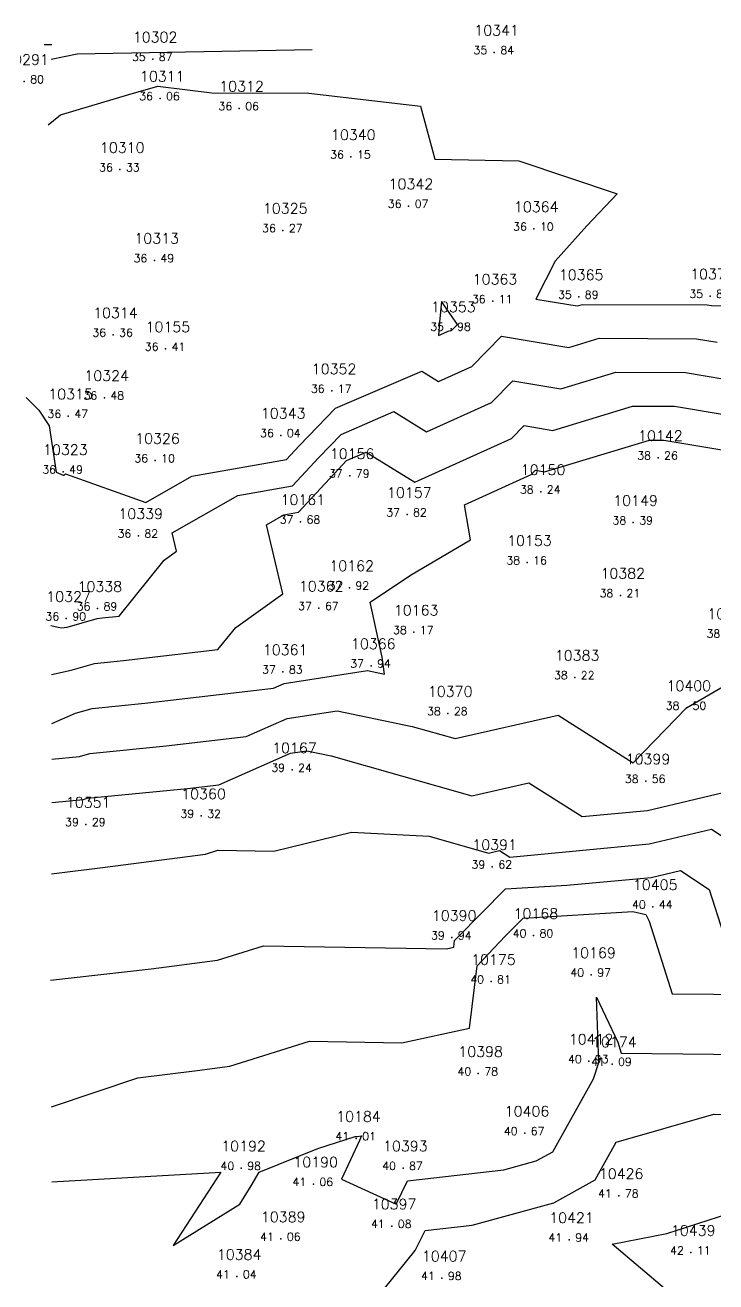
# Model space of a CAD drawing. Header units: millimetres. Extents: x 1412565 to 1412813, y 4931476 to 4931699.
# Drawn here: x 1412588.38 to 1412605.63, y 4931667.24 to 4931698.64 of the extents above; entities that cross this region are included whole.
import ezdxf
from ezdxf.enums import TextEntityAlignment as Align

# ---------------------------------------------------------------- set-up
doc = ezdxf.new("R2010")
doc.units = ezdxf.units.MM
for name, color, linetype in [('CIVIL', 50, 'Continuous'), ('CIVIL-DRAW', 80, 'Continuous'), ('CIVIL-NONAME', 130, 'Continuous'), ('CIVIL-TEXT', 240, 'Continuous'), ('CIVIL-Z', 50, 'Continuous'), ('Tcontours0', 7, 'Continuous'), ('Tcontours1', 7, 'Continuous'), ('Tcontours2', 7, 'Continuous')]:
    doc.layers.add(name, color=color, linetype=linetype)
doc.styles.add('CIVILCADMAIN', font='TXT.SHX')
doc.styles.get("Standard").update_dxf_attribs({"font": 'arial.ttf'})

# ---------------------------------------------------------------- blocks, each defined once
blk = doc.blocks.new('CIVIL-ZZ')
at = {"layer": 'CIVIL-DRAW'}
blk.add_point((0, 0), dxfattribs=at)
at = {"layer": 'CIVIL-NONAME'}
blk.add_attdef('NAME', text='', height=1.8, dxfattribs=at).set_placement((0, 2.1), align=Align.CENTER)
at = {"layer": 'CIVIL-TEXT', "flags": 8}
blk.add_attdef('TEXT', text='', height=2, dxfattribs=at).set_placement((0.2, -3.3), align=Align.CENTER)
at = {"layer": 'CIVIL-Z'}
blk.add_attdef('Z1', text='', height=1.6, dxfattribs=at).set_placement((-0.75, -0.225), align=Align.RIGHT)
blk.add_attdef('Z2', (0.75, -0.225), '', height=1.6, dxfattribs=at)

msp = doc.modelspace()

# ---------------------------------------------------------------- linework, layer by layer
at = {"layer": 'Tcontours0'}
for points, elevation in [([(1412589.05, 4931698.147), (1412588.86, 4931698.144)], 35), ([(1412589.012, 4931674.774), (1412591.53, 4931675.061), (1412593.19, 4931675.275), (1412594.337, 4931675.637), (1412598.906, 4931675.558), (1412599.087, 4931675.597), (1412599.108, 4931675.764), (1412599.182, 4931675.843), (1412600.382, 4931677.056), (1412601.908, 4931677.147), (1412604.018, 4931677.345), (1412604.746, 4931677.518), (1412605.464, 4931677.041), (1412605.821, 4931675.924)], 40)]:
    msp.add_lwpolyline(points, dxfattribs=dict(at, elevation=elevation))
at = {"layer": 'Tcontours1'}
for points, elevation in [([(1412588.957, 4931696.145), (1412589.262, 4931696.4), (1412590.968, 4931696.907), (1412591.693, 4931697.119), (1412593.048, 4931696.948), (1412595.467, 4931696.942), (1412598.252, 4931696.613), (1412598.611, 4931695.289), (1412600.709, 4931695.246), (1412603.171, 4931694.423), (1412602.409, 4931693.626), (1412601.623, 4931692.74), (1412601.135, 4931691.795), (1412602.166, 4931691.622), (1412602.302, 4931691.663), (1412605.419, 4931691.65), (1412605.526, 4931691.632), (1412606.324, 4931691.614)], 36), ([(1412598.706, 4931690.887), (1412598.992, 4931691.009), (1412599.008, 4931691), (1412599.04, 4931691.014), (1412599.18, 4931691.156), (1412598.784, 4931691.732), (1412598.73, 4931691.22), (1412598.706, 4931690.887)], 36), ([(1412589.023, 4931683.639), (1412589.28, 4931683.58), (1412589.431, 4931683.595), (1412590.177, 4931683.813), (1412590.307, 4931683.826), (1412590.732, 4931683.875), (1412591.853, 4931685.274), (1412592.165, 4931685.497), (1412592.058, 4931685.953), (1412593.698, 4931686.888), (1412595.057, 4931687.126), (1412595.714, 4931687.836), (1412596.271, 4931688.414), (1412597.594, 4931688.982), (1412598.41, 4931688.478), (1412600.031, 4931689.213), (1412600.561, 4931689.751), (1412601.761, 4931689.55), (1412603.137, 4931689.967), (1412604.875, 4931689.96), (1412605.803, 4931689.805)], 37), ([(1412589.046, 4931681.189), (1412589.636, 4931681.444), (1412590.056, 4931681.567), (1412591.373, 4931681.694), (1412594.587, 4931682.069), (1412594.848, 4931682.185), (1412596.929, 4931682.51), (1412597.359, 4931682.42), (1412597.299, 4931682.849), (1412596.995, 4931684.225), (1412598.007, 4931684.898), (1412599.508, 4931685.775), (1412599.351, 4931686.654), (1412601.022, 4931687.412), (1412601.125, 4931687.516), (1412601.357, 4931687.477), (1412603.973, 4931688.271), (1412604.331, 4931688.269), (1412606.08, 4931687.978)], 38), ([(1412589.045, 4931679.216), (1412589.841, 4931679.294), (1412589.935, 4931679.321), (1412592.439, 4931679.562), (1412593.218, 4931679.653), (1412595.011, 4931680.447), (1412595.414, 4931680.51), (1412596.023, 4931680.383), (1412599.536, 4931679.382), (1412600.962, 4931679.705), (1412602.29, 4931678.862), (1412603.922, 4931679.015), (1412606.306, 4931679.581)], 39), ([(1412589.048, 4931669.738), (1412593.267, 4931669.98), (1412592.075, 4931668.15), (1412593.743, 4931669.177), (1412594.028, 4931669.638), (1412594.23, 4931669.98), (1412595.693, 4931670.573), (1412596.627, 4931670.868), (1412596.672, 4931670.867), (1412596.783, 4931670.89), (1412596.734, 4931670.767), (1412596.287, 4931669.806), (1412597.647, 4931669.182), (1412597.934, 4931669.758), (1412600.339, 4931670.038), (1412601.148, 4931670.259), (1412601.559, 4931670.486), (1412602.573, 4931672.309), (1412602.714, 4931672.719), (1412602.65, 4931674.353), (1412603.181, 4931673.224), (1412603.27, 4931672.948), (1412607.877, 4931672.904)], 41), ([(1412604.46, 4931666.98), (1412603.043, 4931668.177), (1412604.41, 4931668.443), (1412606.99, 4931669.278), (1412607.804, 4931669.327), (1412608.459, 4931668.684), (1412610.233, 4931668.859), (1412610.631, 4931668.847), (1412611.66, 4931669.144), (1412613.266, 4931669.609), (1412613.675, 4931669.45), (1412614.047, 4931669.156), (1412615.268, 4931667.938), (1412616.573, 4931667.976), (1412618.415, 4931668.003), (1412619.255, 4931668.223), (1412620.794, 4931670.593), (1412620.775, 4931670.689), (1412620.806, 4931670.72), (1412620.899, 4931670.679), (1412620.945, 4931670.691), (1412621.146, 4931670.628), (1412626.964, 4931669.007)], 42)]:
    msp.add_lwpolyline(points, dxfattribs=dict(at, elevation=elevation))
at = {"layer": 'Tcontours2'}
for points, elevation in [([(1412589.029, 4931697.793), (1412589.679, 4931697.927), (1412595.55, 4931698.034)], 35.5), ([(1412588.41, 4931689.335), (1412588.72, 4931689.017), (1412588.983, 4931688.628), (1412589.16, 4931687.472), (1412589.332, 4931687.391), (1412589.351, 4931687.395), (1412589.387, 4931687.432), (1412591.397, 4931686.716), (1412592.549, 4931687.373), (1412594.907, 4931687.784), (1412595.222, 4931688.125), (1412596.132, 4931689.068), (1412598.293, 4931689.996), (1412598.709, 4931689.739), (1412599.535, 4931690.114), (1412600.28, 4931690.868), (1412601.963, 4931690.586), (1412602.72, 4931690.815), (1412605.147, 4931690.805), (1412605.665, 4931690.719)], 36.5), ([(1412589.038, 4931682.418), (1412589.533, 4931682.52), (1412590.116, 4931682.69), (1412590.84, 4931682.76), (1412593.195, 4931683.035), (1412593.64, 4931683.591), (1412594.818, 4931684.432), (1412594.412, 4931686.157), (1412594.846, 4931686.404), (1412595.206, 4931686.467), (1412596.205, 4931687.547), (1412596.409, 4931687.76), (1412596.895, 4931687.968), (1412598.111, 4931687.217), (1412600.527, 4931688.313), (1412600.843, 4931688.634), (1412601.559, 4931688.514), (1412603.555, 4931689.119), (1412604.603, 4931689.115), (1412605.942, 4931688.891)], 37.5), ([(1412589.045, 4931680.301), (1412589.738, 4931680.369), (1412589.995, 4931680.444), (1412591.906, 4931680.628), (1412593.903, 4931680.861), (1412594.929, 4931681.316), (1412596.171, 4931681.51), (1412598.049, 4931681.117), (1412599.122, 4931680.811), (1412601.698, 4931681.394), (1412603.568, 4931680.207), (1412604.9, 4931681.58), (1412606.115, 4931682.285)], 38.5), ([(1412589.042, 4931677.436), (1412590.382, 4931677.603), (1412592.888, 4931677.926), (1412593.192, 4931678.022), (1412594.597, 4931677.997), (1412596.532, 4931678.474), (1412598.471, 4931678.374), (1412599.951, 4931677.953), (1412600.227, 4931678.015), (1412600.484, 4931677.852), (1412603.97, 4931678.18), (1412605.526, 4931678.549), (1412607.059, 4931677.531)], 39.5), ([(1412589.036, 4931671.613), (1412591.195, 4931672.336), (1412592.678, 4931672.52), (1412593.491, 4931672.625), (1412595.482, 4931673.252), (1412597.789, 4931673.213), (1412599.48, 4931673.573), (1412599.671, 4931675.132), (1412600.368, 4931675.873), (1412600.818, 4931676.327), (1412603.563, 4931676.49), (1412603.886, 4931676.418), (1412603.966, 4931676.247), (1412604.545, 4931674.436), (1412607.676, 4931674.406)], 40.5), ([(1412597.354, 4931667.069), (1412598.123, 4931668.023), (1412598.371, 4931668.519), (1412599.548, 4931668.656), (1412601.585, 4931669.212), (1412602.617, 4931669.784), (1412603.141, 4931670.725), (1412605.583, 4931671.426), (1412608.077, 4931671.402), (1412609.074, 4931671.302), (1412610.125, 4931671.365), (1412611.214, 4931670.726), (1412612.888, 4931671.21), (1412614.371, 4931670.633), (1412615.583, 4931669.679), (1412615.676, 4931669.594), (1412615.732, 4931669.635), (1412619.046, 4931672.034), (1412619.41, 4931672.55), (1412621.057, 4931671.833), (1412621.86, 4931672.036), (1412625.406, 4931670.922), (1412626.959, 4931670.321)], 41.5)]:
    msp.add_lwpolyline(points, dxfattribs=dict(at, elevation=elevation))

# ---------------------------------------------------------------- block references
at = {"layer": 'CIVIL'}
ref = msp.add_blockref('CIVIL-ZZ', (1412600.1, 4931697.96, 35.84), dxfattribs=dict(at, xscale=0.2, yscale=0.2))
ref.add_attrib('Z2', '84', (1412600.25, 4931697.915), dxfattribs={"layer": 'CIVIL-Z', "height": 0.2, "style": 'CIVILCADMAIN'})
ref.add_attrib('Z1', '35', (1412599.58, 4931697.915), dxfattribs={"layer": 'CIVIL-Z', "height": 0.2, "style": 'CIVILCADMAIN'})
ref.add_attrib('NAME', '10341', (1412599.6, 4931698.38), dxfattribs={"layer": 'CIVIL-NONAME', "height": 0.26, "style": 'CIVILCADMAIN'})
ref = msp.add_blockref('CIVIL-ZZ', (1412591.57, 4931697.79, 35.87), dxfattribs=dict(at, xscale=0.2, yscale=0.2))
ref.add_attrib('Z2', '87', (1412591.72, 4931697.745), dxfattribs={"layer": 'CIVIL-Z', "height": 0.2, "style": 'CIVILCADMAIN'})
ref.add_attrib('Z1', '35', (1412591.05, 4931697.745), dxfattribs={"layer": 'CIVIL-Z', "height": 0.2, "style": 'CIVILCADMAIN'})
ref.add_attrib('NAME', '10302', (1412591.07, 4931698.21), dxfattribs={"layer": 'CIVIL-NONAME', "height": 0.26, "style": 'CIVILCADMAIN'})
ref = msp.add_blockref('CIVIL-ZZ', (1412588.36, 4931697.23, 35.8), dxfattribs=dict(at, xscale=0.2, yscale=0.2))
ref.add_attrib('Z2', '80', (1412588.51, 4931697.185), dxfattribs={"layer": 'CIVIL-Z', "height": 0.2, "style": 'CIVILCADMAIN'})
ref.add_attrib('Z1', '35', (1412587.84, 4931697.185), dxfattribs={"layer": 'CIVIL-Z', "height": 0.2, "style": 'CIVILCADMAIN'})
ref.add_attrib('NAME', '10291', (1412587.86, 4931697.65), dxfattribs={"layer": 'CIVIL-NONAME', "height": 0.26, "style": 'CIVILCADMAIN'})
ref = msp.add_blockref('CIVIL-ZZ', (1412591.75, 4931696.81, 36.06), dxfattribs=dict(at, xscale=0.2, yscale=0.2))
ref.add_attrib('Z2', '06', (1412591.9, 4931696.765), dxfattribs={"layer": 'CIVIL-Z', "height": 0.2, "style": 'CIVILCADMAIN'})
ref.add_attrib('Z1', '36', (1412591.23, 4931696.765), dxfattribs={"layer": 'CIVIL-Z', "height": 0.2, "style": 'CIVILCADMAIN'})
ref.add_attrib('NAME', '10311', (1412591.25, 4931697.23), dxfattribs={"layer": 'CIVIL-NONAME', "height": 0.26, "style": 'CIVILCADMAIN'})
ref = msp.add_blockref('CIVIL-ZZ', (1412593.73, 4931696.56, 36.06), dxfattribs=dict(at, xscale=0.2, yscale=0.2))
ref.add_attrib('Z2', '06', (1412593.88, 4931696.515), dxfattribs={"layer": 'CIVIL-Z', "height": 0.2, "style": 'CIVILCADMAIN'})
ref.add_attrib('Z1', '36', (1412593.21, 4931696.515), dxfattribs={"layer": 'CIVIL-Z', "height": 0.2, "style": 'CIVILCADMAIN'})
ref.add_attrib('NAME', '10312', (1412593.23, 4931696.98), dxfattribs={"layer": 'CIVIL-NONAME', "height": 0.26, "style": 'CIVILCADMAIN'})
ref = msp.add_blockref('CIVIL-ZZ', (1412596.52, 4931695.35, 36.15), dxfattribs=dict(at, xscale=0.2, yscale=0.2))
ref.add_attrib('Z2', '15', (1412596.67, 4931695.305), dxfattribs={"layer": 'CIVIL-Z', "height": 0.2, "style": 'CIVILCADMAIN'})
ref.add_attrib('Z1', '36', (1412596, 4931695.305), dxfattribs={"layer": 'CIVIL-Z', "height": 0.2, "style": 'CIVILCADMAIN'})
ref.add_attrib('NAME', '10340', (1412596.02, 4931695.77), dxfattribs={"layer": 'CIVIL-NONAME', "height": 0.26, "style": 'CIVILCADMAIN'})
ref = msp.add_blockref('CIVIL-ZZ', (1412590.75, 4931695.03, 36.33), dxfattribs=dict(at, xscale=0.2, yscale=0.2))
ref.add_attrib('Z2', '33', (1412590.9, 4931694.985), dxfattribs={"layer": 'CIVIL-Z', "height": 0.2, "style": 'CIVILCADMAIN'})
ref.add_attrib('Z1', '36', (1412590.23, 4931694.985), dxfattribs={"layer": 'CIVIL-Z', "height": 0.2, "style": 'CIVILCADMAIN'})
ref.add_attrib('NAME', '10310', (1412590.25, 4931695.45), dxfattribs={"layer": 'CIVIL-NONAME', "height": 0.26, "style": 'CIVILCADMAIN'})
ref = msp.add_blockref('CIVIL-ZZ', (1412597.96, 4931694.12, 36.07), dxfattribs=dict(at, xscale=0.2, yscale=0.2))
ref.add_attrib('Z2', '07', (1412598.11, 4931694.075), dxfattribs={"layer": 'CIVIL-Z', "height": 0.2, "style": 'CIVILCADMAIN'})
ref.add_attrib('Z1', '36', (1412597.44, 4931694.075), dxfattribs={"layer": 'CIVIL-Z', "height": 0.2, "style": 'CIVILCADMAIN'})
ref.add_attrib('NAME', '10342', (1412597.46, 4931694.54), dxfattribs={"layer": 'CIVIL-NONAME', "height": 0.26, "style": 'CIVILCADMAIN'})
ref = msp.add_blockref('CIVIL-ZZ', (1412594.82, 4931693.51, 36.27), dxfattribs=dict(at, xscale=0.2, yscale=0.2))
ref.add_attrib('Z2', '27', (1412594.97, 4931693.465), dxfattribs={"layer": 'CIVIL-Z', "height": 0.2, "style": 'CIVILCADMAIN'})
ref.add_attrib('Z1', '36', (1412594.3, 4931693.465), dxfattribs={"layer": 'CIVIL-Z', "height": 0.2, "style": 'CIVILCADMAIN'})
ref.add_attrib('NAME', '10325', (1412594.32, 4931693.93), dxfattribs={"layer": 'CIVIL-NONAME', "height": 0.26, "style": 'CIVILCADMAIN'})
ref = msp.add_blockref('CIVIL-ZZ', (1412601.09, 4931693.55, 36.1), dxfattribs=dict(at, xscale=0.2, yscale=0.2))
ref.add_attrib('Z2', '10', (1412601.24, 4931693.505), dxfattribs={"layer": 'CIVIL-Z', "height": 0.2, "style": 'CIVILCADMAIN'})
ref.add_attrib('Z1', '36', (1412600.57, 4931693.505), dxfattribs={"layer": 'CIVIL-Z', "height": 0.2, "style": 'CIVILCADMAIN'})
ref.add_attrib('NAME', '10364', (1412600.59, 4931693.97), dxfattribs={"layer": 'CIVIL-NONAME', "height": 0.26, "style": 'CIVILCADMAIN'})
ref = msp.add_blockref('CIVIL-ZZ', (1412591.61, 4931692.76, 36.49), dxfattribs=dict(at, xscale=0.2, yscale=0.2))
ref.add_attrib('Z2', '49', (1412591.76, 4931692.715), dxfattribs={"layer": 'CIVIL-Z', "height": 0.2, "style": 'CIVILCADMAIN'})
ref.add_attrib('Z1', '36', (1412591.09, 4931692.715), dxfattribs={"layer": 'CIVIL-Z', "height": 0.2, "style": 'CIVILCADMAIN'})
ref.add_attrib('NAME', '10313', (1412591.11, 4931693.18), dxfattribs={"layer": 'CIVIL-NONAME', "height": 0.26, "style": 'CIVILCADMAIN'})
ref = msp.add_blockref('CIVIL-ZZ', (1412600.06, 4931691.74, 36.11), dxfattribs=dict(at, xscale=0.2, yscale=0.2))
ref.add_attrib('Z2', '11', (1412600.21, 4931691.695), dxfattribs={"layer": 'CIVIL-Z', "height": 0.2, "style": 'CIVILCADMAIN'})
ref.add_attrib('Z1', '36', (1412599.54, 4931691.695), dxfattribs={"layer": 'CIVIL-Z', "height": 0.2, "style": 'CIVILCADMAIN'})
ref.add_attrib('NAME', '10363', (1412599.56, 4931692.16), dxfattribs={"layer": 'CIVIL-NONAME', "height": 0.26, "style": 'CIVILCADMAIN'})
ref = msp.add_blockref('CIVIL-ZZ', (1412602.21, 4931691.85, 35.89), dxfattribs=dict(at, xscale=0.2, yscale=0.2))
ref.add_attrib('Z2', '89', (1412602.36, 4931691.805), dxfattribs={"layer": 'CIVIL-Z', "height": 0.2, "style": 'CIVILCADMAIN'})
ref.add_attrib('Z1', '35', (1412601.69, 4931691.805), dxfattribs={"layer": 'CIVIL-Z', "height": 0.2, "style": 'CIVILCADMAIN'})
ref.add_attrib('NAME', '10365', (1412601.71, 4931692.27), dxfattribs={"layer": 'CIVIL-NONAME', "height": 0.26, "style": 'CIVILCADMAIN'})
ref = msp.add_blockref('CIVIL-ZZ', (1412605.49, 4931691.87, 35.87), dxfattribs=dict(at, xscale=0.2, yscale=0.2))
ref.add_attrib('Z2', '87', (1412605.64, 4931691.825), dxfattribs={"layer": 'CIVIL-Z', "height": 0.2, "style": 'CIVILCADMAIN'})
ref.add_attrib('Z1', '35', (1412604.97, 4931691.825), dxfattribs={"layer": 'CIVIL-Z', "height": 0.2, "style": 'CIVILCADMAIN'})
ref.add_attrib('NAME', '10377', (1412604.99, 4931692.29), dxfattribs={"layer": 'CIVIL-NONAME', "height": 0.26, "style": 'CIVILCADMAIN'})
ref = msp.add_blockref('CIVIL-ZZ', (1412599.02, 4931691.05, 35.98), dxfattribs=dict(at, xscale=0.2, yscale=0.2))
ref.add_attrib('Z2', '98', (1412599.17, 4931691.005), dxfattribs={"layer": 'CIVIL-Z', "height": 0.2, "style": 'CIVILCADMAIN'})
ref.add_attrib('Z1', '35', (1412598.5, 4931691.005), dxfattribs={"layer": 'CIVIL-Z', "height": 0.2, "style": 'CIVILCADMAIN'})
ref.add_attrib('NAME', '10353', (1412598.52, 4931691.47), dxfattribs={"layer": 'CIVIL-NONAME', "height": 0.26, "style": 'CIVILCADMAIN'})
ref = msp.add_blockref('CIVIL-ZZ', (1412590.58, 4931690.9, 36.36), dxfattribs=dict(at, xscale=0.2, yscale=0.2))
ref.add_attrib('Z2', '36', (1412590.73, 4931690.855), dxfattribs={"layer": 'CIVIL-Z', "height": 0.2, "style": 'CIVILCADMAIN'})
ref.add_attrib('Z1', '36', (1412590.06, 4931690.855), dxfattribs={"layer": 'CIVIL-Z', "height": 0.2, "style": 'CIVILCADMAIN'})
ref.add_attrib('NAME', '10314', (1412590.08, 4931691.32), dxfattribs={"layer": 'CIVIL-NONAME', "height": 0.26, "style": 'CIVILCADMAIN'})
ref = msp.add_blockref('CIVIL-ZZ', (1412591.89, 4931690.55, 36.41), dxfattribs=dict(at, xscale=0.2, yscale=0.2))
ref.add_attrib('Z2', '41', (1412592.04, 4931690.505), dxfattribs={"layer": 'CIVIL-Z', "height": 0.2, "style": 'CIVILCADMAIN'})
ref.add_attrib('Z1', '36', (1412591.37, 4931690.505), dxfattribs={"layer": 'CIVIL-Z', "height": 0.2, "style": 'CIVILCADMAIN'})
ref.add_attrib('NAME', '10155', (1412591.39, 4931690.97), dxfattribs={"layer": 'CIVIL-NONAME', "height": 0.26, "style": 'CIVILCADMAIN'})
ref = msp.add_blockref('CIVIL-ZZ', (1412596.04, 4931689.5, 36.17), dxfattribs=dict(at, xscale=0.2, yscale=0.2))
ref.add_attrib('Z2', '17', (1412596.19, 4931689.455), dxfattribs={"layer": 'CIVIL-Z', "height": 0.2, "style": 'CIVILCADMAIN'})
ref.add_attrib('Z1', '36', (1412595.52, 4931689.455), dxfattribs={"layer": 'CIVIL-Z', "height": 0.2, "style": 'CIVILCADMAIN'})
ref.add_attrib('NAME', '10352', (1412595.54, 4931689.92), dxfattribs={"layer": 'CIVIL-NONAME', "height": 0.26, "style": 'CIVILCADMAIN'})
ref = msp.add_blockref('CIVIL-ZZ', (1412590.36, 4931689.33, 36.48), dxfattribs=dict(at, xscale=0.2, yscale=0.2))
ref.add_attrib('Z2', '48', (1412590.51, 4931689.285), dxfattribs={"layer": 'CIVIL-Z', "height": 0.2, "style": 'CIVILCADMAIN'})
ref.add_attrib('Z1', '36', (1412589.84, 4931689.285), dxfattribs={"layer": 'CIVIL-Z', "height": 0.2, "style": 'CIVILCADMAIN'})
ref.add_attrib('NAME', '10324', (1412589.86, 4931689.75), dxfattribs={"layer": 'CIVIL-NONAME', "height": 0.26, "style": 'CIVILCADMAIN'})
ref = msp.add_blockref('CIVIL-ZZ', (1412589.46, 4931688.87, 36.47), dxfattribs=dict(at, xscale=0.2, yscale=0.2))
ref.add_attrib('Z2', '47', (1412589.61, 4931688.825), dxfattribs={"layer": 'CIVIL-Z', "height": 0.2, "style": 'CIVILCADMAIN'})
ref.add_attrib('Z1', '36', (1412588.94, 4931688.825), dxfattribs={"layer": 'CIVIL-Z', "height": 0.2, "style": 'CIVILCADMAIN'})
ref.add_attrib('NAME', '10315', (1412588.96, 4931689.29), dxfattribs={"layer": 'CIVIL-NONAME', "height": 0.26, "style": 'CIVILCADMAIN'})
ref = msp.add_blockref('CIVIL-ZZ', (1412594.77, 4931688.39, 36.04), dxfattribs=dict(at, xscale=0.2, yscale=0.2))
ref.add_attrib('Z2', '04', (1412594.92, 4931688.345), dxfattribs={"layer": 'CIVIL-Z', "height": 0.2, "style": 'CIVILCADMAIN'})
ref.add_attrib('Z1', '36', (1412594.25, 4931688.345), dxfattribs={"layer": 'CIVIL-Z', "height": 0.2, "style": 'CIVILCADMAIN'})
ref.add_attrib('NAME', '10343', (1412594.27, 4931688.81), dxfattribs={"layer": 'CIVIL-NONAME', "height": 0.26, "style": 'CIVILCADMAIN'})
ref = msp.add_blockref('CIVIL-ZZ', (1412591.63, 4931687.76, 36.1), dxfattribs=dict(at, xscale=0.2, yscale=0.2))
ref.add_attrib('Z2', '10', (1412591.78, 4931687.715), dxfattribs={"layer": 'CIVIL-Z', "height": 0.2, "style": 'CIVILCADMAIN'})
ref.add_attrib('Z1', '36', (1412591.11, 4931687.715), dxfattribs={"layer": 'CIVIL-Z', "height": 0.2, "style": 'CIVILCADMAIN'})
ref.add_attrib('NAME', '10326', (1412591.13, 4931688.18), dxfattribs={"layer": 'CIVIL-NONAME', "height": 0.26, "style": 'CIVILCADMAIN'})
ref = msp.add_blockref('CIVIL-ZZ', (1412604.19, 4931687.83, 38.26), dxfattribs=dict(at, xscale=0.2, yscale=0.2))
ref.add_attrib('Z2', '26', (1412604.34, 4931687.785), dxfattribs={"layer": 'CIVIL-Z', "height": 0.2, "style": 'CIVILCADMAIN'})
ref.add_attrib('Z1', '38', (1412603.67, 4931687.785), dxfattribs={"layer": 'CIVIL-Z', "height": 0.2, "style": 'CIVILCADMAIN'})
ref.add_attrib('NAME', '10142', (1412603.69, 4931688.25), dxfattribs={"layer": 'CIVIL-NONAME', "height": 0.26, "style": 'CIVILCADMAIN'})
ref = msp.add_blockref('CIVIL-ZZ', (1412589.33, 4931687.48, 36.49), dxfattribs=dict(at, xscale=0.2, yscale=0.2))
ref.add_attrib('Z2', '49', (1412589.48, 4931687.435), dxfattribs={"layer": 'CIVIL-Z', "height": 0.2, "style": 'CIVILCADMAIN'})
ref.add_attrib('Z1', '36', (1412588.81, 4931687.435), dxfattribs={"layer": 'CIVIL-Z', "height": 0.2, "style": 'CIVILCADMAIN'})
ref.add_attrib('NAME', '10323', (1412588.83, 4931687.9), dxfattribs={"layer": 'CIVIL-NONAME', "height": 0.26, "style": 'CIVILCADMAIN'})
ref = msp.add_blockref('CIVIL-ZZ', (1412596.49, 4931687.38, 37.79), dxfattribs=dict(at, xscale=0.2, yscale=0.2))
ref.add_attrib('Z2', '79', (1412596.64, 4931687.335), dxfattribs={"layer": 'CIVIL-Z', "height": 0.2, "style": 'CIVILCADMAIN'})
ref.add_attrib('Z1', '37', (1412595.97, 4931687.335), dxfattribs={"layer": 'CIVIL-Z', "height": 0.2, "style": 'CIVILCADMAIN'})
ref.add_attrib('NAME', '10156', (1412595.99, 4931687.8), dxfattribs={"layer": 'CIVIL-NONAME', "height": 0.26, "style": 'CIVILCADMAIN'})
ref = msp.add_blockref('CIVIL-ZZ', (1412601.26, 4931686.98, 38.24), dxfattribs=dict(at, xscale=0.2, yscale=0.2))
ref.add_attrib('Z2', '24', (1412601.41, 4931686.935), dxfattribs={"layer": 'CIVIL-Z', "height": 0.2, "style": 'CIVILCADMAIN'})
ref.add_attrib('Z1', '38', (1412600.74, 4931686.935), dxfattribs={"layer": 'CIVIL-Z', "height": 0.2, "style": 'CIVILCADMAIN'})
ref.add_attrib('NAME', '10150', (1412600.76, 4931687.4), dxfattribs={"layer": 'CIVIL-NONAME', "height": 0.26, "style": 'CIVILCADMAIN'})
ref = msp.add_blockref('CIVIL-ZZ', (1412597.92, 4931686.41, 37.82), dxfattribs=dict(at, xscale=0.2, yscale=0.2))
ref.add_attrib('Z2', '82', (1412598.07, 4931686.365), dxfattribs={"layer": 'CIVIL-Z', "height": 0.2, "style": 'CIVILCADMAIN'})
ref.add_attrib('Z1', '37', (1412597.4, 4931686.365), dxfattribs={"layer": 'CIVIL-Z', "height": 0.2, "style": 'CIVILCADMAIN'})
ref.add_attrib('NAME', '10157', (1412597.42, 4931686.83), dxfattribs={"layer": 'CIVIL-NONAME', "height": 0.26, "style": 'CIVILCADMAIN'})
ref = msp.add_blockref('CIVIL-ZZ', (1412595.26, 4931686.23, 37.68), dxfattribs=dict(at, xscale=0.2, yscale=0.2))
ref.add_attrib('Z2', '68', (1412595.41, 4931686.185), dxfattribs={"layer": 'CIVIL-Z', "height": 0.2, "style": 'CIVILCADMAIN'})
ref.add_attrib('Z1', '37', (1412594.74, 4931686.185), dxfattribs={"layer": 'CIVIL-Z', "height": 0.2, "style": 'CIVILCADMAIN'})
ref.add_attrib('NAME', '10161', (1412594.76, 4931686.65), dxfattribs={"layer": 'CIVIL-NONAME', "height": 0.26, "style": 'CIVILCADMAIN'})
ref = msp.add_blockref('CIVIL-ZZ', (1412603.57, 4931686.21, 38.39), dxfattribs=dict(at, xscale=0.2, yscale=0.2))
ref.add_attrib('Z2', '39', (1412603.72, 4931686.165), dxfattribs={"layer": 'CIVIL-Z', "height": 0.2, "style": 'CIVILCADMAIN'})
ref.add_attrib('Z1', '38', (1412603.05, 4931686.165), dxfattribs={"layer": 'CIVIL-Z', "height": 0.2, "style": 'CIVILCADMAIN'})
ref.add_attrib('NAME', '10149', (1412603.07, 4931686.63), dxfattribs={"layer": 'CIVIL-NONAME', "height": 0.26, "style": 'CIVILCADMAIN'})
ref = msp.add_blockref('CIVIL-ZZ', (1412591.21, 4931685.88, 36.82), dxfattribs=dict(at, xscale=0.2, yscale=0.2))
ref.add_attrib('Z2', '82', (1412591.36, 4931685.835), dxfattribs={"layer": 'CIVIL-Z', "height": 0.2, "style": 'CIVILCADMAIN'})
ref.add_attrib('Z1', '36', (1412590.69, 4931685.835), dxfattribs={"layer": 'CIVIL-Z', "height": 0.2, "style": 'CIVILCADMAIN'})
ref.add_attrib('NAME', '10339', (1412590.71, 4931686.3), dxfattribs={"layer": 'CIVIL-NONAME', "height": 0.26, "style": 'CIVILCADMAIN'})
ref = msp.add_blockref('CIVIL-ZZ', (1412600.92, 4931685.21, 38.16), dxfattribs=dict(at, xscale=0.2, yscale=0.2))
ref.add_attrib('Z2', '16', (1412601.07, 4931685.165), dxfattribs={"layer": 'CIVIL-Z', "height": 0.2, "style": 'CIVILCADMAIN'})
ref.add_attrib('Z1', '38', (1412600.4, 4931685.165), dxfattribs={"layer": 'CIVIL-Z', "height": 0.2, "style": 'CIVILCADMAIN'})
ref.add_attrib('NAME', '10153', (1412600.42, 4931685.63), dxfattribs={"layer": 'CIVIL-NONAME', "height": 0.26, "style": 'CIVILCADMAIN'})
ref = msp.add_blockref('CIVIL-ZZ', (1412596.48, 4931684.58, 37.92), dxfattribs=dict(at, xscale=0.2, yscale=0.2))
ref.add_attrib('Z2', '92', (1412596.63, 4931684.535), dxfattribs={"layer": 'CIVIL-Z', "height": 0.2, "style": 'CIVILCADMAIN'})
ref.add_attrib('Z1', '37', (1412595.96, 4931684.535), dxfattribs={"layer": 'CIVIL-Z', "height": 0.2, "style": 'CIVILCADMAIN'})
ref.add_attrib('NAME', '10162', (1412595.98, 4931685), dxfattribs={"layer": 'CIVIL-NONAME', "height": 0.26, "style": 'CIVILCADMAIN'})
ref = msp.add_blockref('CIVIL-ZZ', (1412603.25, 4931684.39, 38.21), dxfattribs=dict(at, xscale=0.2, yscale=0.2))
ref.add_attrib('Z2', '21', (1412603.4, 4931684.345), dxfattribs={"layer": 'CIVIL-Z', "height": 0.2, "style": 'CIVILCADMAIN'})
ref.add_attrib('Z1', '38', (1412602.73, 4931684.345), dxfattribs={"layer": 'CIVIL-Z', "height": 0.2, "style": 'CIVILCADMAIN'})
ref.add_attrib('NAME', '10382', (1412602.75, 4931684.81), dxfattribs={"layer": 'CIVIL-NONAME', "height": 0.26, "style": 'CIVILCADMAIN'})
ref = msp.add_blockref('CIVIL-ZZ', (1412595.72, 4931684.07, 37.67), dxfattribs=dict(at, xscale=0.2, yscale=0.2))
ref.add_attrib('Z2', '67', (1412595.87, 4931684.025), dxfattribs={"layer": 'CIVIL-Z', "height": 0.2, "style": 'CIVILCADMAIN'})
ref.add_attrib('Z1', '37', (1412595.2, 4931684.025), dxfattribs={"layer": 'CIVIL-Z', "height": 0.2, "style": 'CIVILCADMAIN'})
ref.add_attrib('NAME', '10362', (1412595.22, 4931684.49), dxfattribs={"layer": 'CIVIL-NONAME', "height": 0.26, "style": 'CIVILCADMAIN'})
ref = msp.add_blockref('CIVIL-ZZ', (1412589.41, 4931683.81, 36.9), dxfattribs=dict(at, xscale=0.2, yscale=0.2))
ref.add_attrib('Z2', '90', (1412589.56, 4931683.765), dxfattribs={"layer": 'CIVIL-Z', "height": 0.2, "style": 'CIVILCADMAIN'})
ref.add_attrib('Z1', '36', (1412588.89, 4931683.765), dxfattribs={"layer": 'CIVIL-Z', "height": 0.2, "style": 'CIVILCADMAIN'})
ref.add_attrib('NAME', '10327', (1412588.91, 4931684.23), dxfattribs={"layer": 'CIVIL-NONAME', "height": 0.26, "style": 'CIVILCADMAIN'})
ref = msp.add_blockref('CIVIL-ZZ', (1412590.19, 4931684.06, 36.89), dxfattribs=dict(at, xscale=0.2, yscale=0.2))
ref.add_attrib('Z2', '89', (1412590.34, 4931684.015), dxfattribs={"layer": 'CIVIL-Z', "height": 0.2, "style": 'CIVILCADMAIN'})
ref.add_attrib('Z1', '36', (1412589.67, 4931684.015), dxfattribs={"layer": 'CIVIL-Z', "height": 0.2, "style": 'CIVILCADMAIN'})
ref.add_attrib('NAME', '10338', (1412589.69, 4931684.48), dxfattribs={"layer": 'CIVIL-NONAME', "height": 0.26, "style": 'CIVILCADMAIN'})
ref = msp.add_blockref('CIVIL-ZZ', (1412598.09, 4931683.47, 38.17), dxfattribs=dict(at, xscale=0.2, yscale=0.2))
ref.add_attrib('Z2', '17', (1412598.24, 4931683.425), dxfattribs={"layer": 'CIVIL-Z', "height": 0.2, "style": 'CIVILCADMAIN'})
ref.add_attrib('Z1', '38', (1412597.57, 4931683.425), dxfattribs={"layer": 'CIVIL-Z', "height": 0.2, "style": 'CIVILCADMAIN'})
ref.add_attrib('NAME', '10163', (1412597.59, 4931683.89), dxfattribs={"layer": 'CIVIL-NONAME', "height": 0.26, "style": 'CIVILCADMAIN'})
ref = msp.add_blockref('CIVIL-ZZ', (1412605.92, 4931683.38, 38.34), dxfattribs=dict(at, xscale=0.2, yscale=0.2))
ref.add_attrib('Z2', '34', (1412606.07, 4931683.335), dxfattribs={"layer": 'CIVIL-Z', "height": 0.2, "style": 'CIVILCADMAIN'})
ref.add_attrib('Z1', '38', (1412605.4, 4931683.335), dxfattribs={"layer": 'CIVIL-Z', "height": 0.2, "style": 'CIVILCADMAIN'})
ref.add_attrib('NAME', '10401', (1412605.42, 4931683.8), dxfattribs={"layer": 'CIVIL-NONAME', "height": 0.26, "style": 'CIVILCADMAIN'})
ref = msp.add_blockref('CIVIL-ZZ', (1412597.02, 4931682.63, 37.94), dxfattribs=dict(at, xscale=0.2, yscale=0.2))
ref.add_attrib('Z2', '94', (1412597.17, 4931682.585), dxfattribs={"layer": 'CIVIL-Z', "height": 0.2, "style": 'CIVILCADMAIN'})
ref.add_attrib('Z1', '37', (1412596.5, 4931682.585), dxfattribs={"layer": 'CIVIL-Z', "height": 0.2, "style": 'CIVILCADMAIN'})
ref.add_attrib('NAME', '10366', (1412596.52, 4931683.05), dxfattribs={"layer": 'CIVIL-NONAME', "height": 0.26, "style": 'CIVILCADMAIN'})
ref = msp.add_blockref('CIVIL-ZZ', (1412594.82, 4931682.48, 37.83), dxfattribs=dict(at, xscale=0.2, yscale=0.2))
ref.add_attrib('Z2', '83', (1412594.97, 4931682.435), dxfattribs={"layer": 'CIVIL-Z', "height": 0.2, "style": 'CIVILCADMAIN'})
ref.add_attrib('Z1', '37', (1412594.3, 4931682.435), dxfattribs={"layer": 'CIVIL-Z', "height": 0.2, "style": 'CIVILCADMAIN'})
ref.add_attrib('NAME', '10361', (1412594.32, 4931682.9), dxfattribs={"layer": 'CIVIL-NONAME', "height": 0.26, "style": 'CIVILCADMAIN'})
ref = msp.add_blockref('CIVIL-ZZ', (1412602.11, 4931682.34, 38.22), dxfattribs=dict(at, xscale=0.2, yscale=0.2))
ref.add_attrib('Z2', '22', (1412602.26, 4931682.295), dxfattribs={"layer": 'CIVIL-Z', "height": 0.2, "style": 'CIVILCADMAIN'})
ref.add_attrib('Z1', '38', (1412601.59, 4931682.295), dxfattribs={"layer": 'CIVIL-Z', "height": 0.2, "style": 'CIVILCADMAIN'})
ref.add_attrib('NAME', '10383', (1412601.61, 4931682.76), dxfattribs={"layer": 'CIVIL-NONAME', "height": 0.26, "style": 'CIVILCADMAIN'})
ref = msp.add_blockref('CIVIL-ZZ', (1412604.9, 4931681.58, 38.5), dxfattribs=dict(at, xscale=0.2, yscale=0.2))
ref.add_attrib('Z2', '50', (1412605.05, 4931681.535), dxfattribs={"layer": 'CIVIL-Z', "height": 0.2, "style": 'CIVILCADMAIN'})
ref.add_attrib('Z1', '38', (1412604.38, 4931681.535), dxfattribs={"layer": 'CIVIL-Z', "height": 0.2, "style": 'CIVILCADMAIN'})
ref.add_attrib('NAME', '10400', (1412604.4, 4931682), dxfattribs={"layer": 'CIVIL-NONAME', "height": 0.26, "style": 'CIVILCADMAIN'})
ref = msp.add_blockref('CIVIL-ZZ', (1412598.94, 4931681.44, 38.28), dxfattribs=dict(at, xscale=0.2, yscale=0.2))
ref.add_attrib('Z2', '28', (1412599.09, 4931681.395), dxfattribs={"layer": 'CIVIL-Z', "height": 0.2, "style": 'CIVILCADMAIN'})
ref.add_attrib('Z1', '38', (1412598.42, 4931681.395), dxfattribs={"layer": 'CIVIL-Z', "height": 0.2, "style": 'CIVILCADMAIN'})
ref.add_attrib('NAME', '10370', (1412598.44, 4931681.86), dxfattribs={"layer": 'CIVIL-NONAME', "height": 0.26, "style": 'CIVILCADMAIN'})
ref = msp.add_blockref('CIVIL-ZZ', (1412595.05, 4931680.03, 39.24), dxfattribs=dict(at, xscale=0.2, yscale=0.2))
ref.add_attrib('Z2', '24', (1412595.2, 4931679.985), dxfattribs={"layer": 'CIVIL-Z', "height": 0.2, "style": 'CIVILCADMAIN'})
ref.add_attrib('Z1', '39', (1412594.53, 4931679.985), dxfattribs={"layer": 'CIVIL-Z', "height": 0.2, "style": 'CIVILCADMAIN'})
ref.add_attrib('NAME', '10167', (1412594.55, 4931680.45), dxfattribs={"layer": 'CIVIL-NONAME', "height": 0.26, "style": 'CIVILCADMAIN'})
ref = msp.add_blockref('CIVIL-ZZ', (1412603.88, 4931679.75, 38.56), dxfattribs=dict(at, xscale=0.2, yscale=0.2))
ref.add_attrib('Z2', '56', (1412604.03, 4931679.705), dxfattribs={"layer": 'CIVIL-Z', "height": 0.2, "style": 'CIVILCADMAIN'})
ref.add_attrib('Z1', '38', (1412603.36, 4931679.705), dxfattribs={"layer": 'CIVIL-Z', "height": 0.2, "style": 'CIVILCADMAIN'})
ref.add_attrib('NAME', '10399', (1412603.38, 4931680.17), dxfattribs={"layer": 'CIVIL-NONAME', "height": 0.26, "style": 'CIVILCADMAIN'})
ref = msp.add_blockref('CIVIL-ZZ', (1412592.78, 4931678.88, 39.32), dxfattribs=dict(at, xscale=0.2, yscale=0.2))
ref.add_attrib('Z2', '32', (1412592.93, 4931678.835), dxfattribs={"layer": 'CIVIL-Z', "height": 0.2, "style": 'CIVILCADMAIN'})
ref.add_attrib('Z1', '39', (1412592.26, 4931678.835), dxfattribs={"layer": 'CIVIL-Z', "height": 0.2, "style": 'CIVILCADMAIN'})
ref.add_attrib('NAME', '10360', (1412592.28, 4931679.3), dxfattribs={"layer": 'CIVIL-NONAME', "height": 0.26, "style": 'CIVILCADMAIN'})
ref = msp.add_blockref('CIVIL-ZZ', (1412589.9, 4931678.67, 39.29), dxfattribs=dict(at, xscale=0.2, yscale=0.2))
ref.add_attrib('Z2', '29', (1412590.05, 4931678.625), dxfattribs={"layer": 'CIVIL-Z', "height": 0.2, "style": 'CIVILCADMAIN'})
ref.add_attrib('Z1', '39', (1412589.38, 4931678.625), dxfattribs={"layer": 'CIVIL-Z', "height": 0.2, "style": 'CIVILCADMAIN'})
ref.add_attrib('NAME', '10351', (1412589.4, 4931679.09), dxfattribs={"layer": 'CIVIL-NONAME', "height": 0.26, "style": 'CIVILCADMAIN'})
ref = msp.add_blockref('CIVIL-ZZ', (1412600.05, 4931677.61, 39.62), dxfattribs=dict(at, xscale=0.2, yscale=0.2))
ref.add_attrib('Z2', '62', (1412600.2, 4931677.565), dxfattribs={"layer": 'CIVIL-Z', "height": 0.2, "style": 'CIVILCADMAIN'})
ref.add_attrib('Z1', '39', (1412599.53, 4931677.565), dxfattribs={"layer": 'CIVIL-Z', "height": 0.2, "style": 'CIVILCADMAIN'})
ref.add_attrib('NAME', '10391', (1412599.55, 4931678.03), dxfattribs={"layer": 'CIVIL-NONAME', "height": 0.26, "style": 'CIVILCADMAIN'})
ref = msp.add_blockref('CIVIL-ZZ', (1412604.06, 4931676.61, 40.44), dxfattribs=dict(at, xscale=0.2, yscale=0.2))
ref.add_attrib('Z2', '44', (1412604.21, 4931676.565), dxfattribs={"layer": 'CIVIL-Z', "height": 0.2, "style": 'CIVILCADMAIN'})
ref.add_attrib('Z1', '40', (1412603.54, 4931676.565), dxfattribs={"layer": 'CIVIL-Z', "height": 0.2, "style": 'CIVILCADMAIN'})
ref.add_attrib('NAME', '10405', (1412603.56, 4931677.03), dxfattribs={"layer": 'CIVIL-NONAME', "height": 0.26, "style": 'CIVILCADMAIN'})
ref = msp.add_blockref('CIVIL-ZZ', (1412599.04, 4931675.84, 39.94), dxfattribs=dict(at, xscale=0.2, yscale=0.2))
ref.add_attrib('Z2', '94', (1412599.19, 4931675.795), dxfattribs={"layer": 'CIVIL-Z', "height": 0.2, "style": 'CIVILCADMAIN'})
ref.add_attrib('Z1', '39', (1412598.52, 4931675.795), dxfattribs={"layer": 'CIVIL-Z', "height": 0.2, "style": 'CIVILCADMAIN'})
ref.add_attrib('NAME', '10390', (1412598.54, 4931676.26), dxfattribs={"layer": 'CIVIL-NONAME', "height": 0.26, "style": 'CIVILCADMAIN'})
ref = msp.add_blockref('CIVIL-ZZ', (1412601.08, 4931675.89, 40.8), dxfattribs=dict(at, xscale=0.2, yscale=0.2))
ref.add_attrib('Z2', '80', (1412601.23, 4931675.845), dxfattribs={"layer": 'CIVIL-Z', "height": 0.2, "style": 'CIVILCADMAIN'})
ref.add_attrib('Z1', '40', (1412600.56, 4931675.845), dxfattribs={"layer": 'CIVIL-Z', "height": 0.2, "style": 'CIVILCADMAIN'})
ref.add_attrib('NAME', '10168', (1412600.58, 4931676.31), dxfattribs={"layer": 'CIVIL-NONAME', "height": 0.26, "style": 'CIVILCADMAIN'})
ref = msp.add_blockref('CIVIL-ZZ', (1412600.02, 4931674.74, 40.81), dxfattribs=dict(at, xscale=0.2, yscale=0.2))
ref.add_attrib('Z2', '81', (1412600.17, 4931674.695), dxfattribs={"layer": 'CIVIL-Z', "height": 0.2, "style": 'CIVILCADMAIN'})
ref.add_attrib('Z1', '40', (1412599.5, 4931674.695), dxfattribs={"layer": 'CIVIL-Z', "height": 0.2, "style": 'CIVILCADMAIN'})
ref.add_attrib('NAME', '10175', (1412599.52, 4931675.16), dxfattribs={"layer": 'CIVIL-NONAME', "height": 0.26, "style": 'CIVILCADMAIN'})
ref = msp.add_blockref('CIVIL-ZZ', (1412602.52, 4931674.91, 40.97), dxfattribs=dict(at, xscale=0.2, yscale=0.2))
ref.add_attrib('Z2', '97', (1412602.67, 4931674.865), dxfattribs={"layer": 'CIVIL-Z', "height": 0.2, "style": 'CIVILCADMAIN'})
ref.add_attrib('Z1', '40', (1412602, 4931674.865), dxfattribs={"layer": 'CIVIL-Z', "height": 0.2, "style": 'CIVILCADMAIN'})
ref.add_attrib('NAME', '10169', (1412602.02, 4931675.33), dxfattribs={"layer": 'CIVIL-NONAME', "height": 0.26, "style": 'CIVILCADMAIN'})
ref = msp.add_blockref('CIVIL-ZZ', (1412602.46, 4931672.75, 40.93), dxfattribs=dict(at, xscale=0.2, yscale=0.2))
ref.add_attrib('Z2', '93', (1412602.61, 4931672.705), dxfattribs={"layer": 'CIVIL-Z', "height": 0.2, "style": 'CIVILCADMAIN'})
ref.add_attrib('Z1', '40', (1412601.94, 4931672.705), dxfattribs={"layer": 'CIVIL-Z', "height": 0.2, "style": 'CIVILCADMAIN'})
ref.add_attrib('NAME', '10412', (1412601.96, 4931673.17), dxfattribs={"layer": 'CIVIL-NONAME', "height": 0.26, "style": 'CIVILCADMAIN'})
ref = msp.add_blockref('CIVIL-ZZ', (1412603.04, 4931672.68, 41.09), dxfattribs=dict(at, xscale=0.2, yscale=0.2))
ref.add_attrib('Z2', '09', (1412603.19, 4931672.635), dxfattribs={"layer": 'CIVIL-Z', "height": 0.2, "style": 'CIVILCADMAIN'})
ref.add_attrib('Z1', '41', (1412602.52, 4931672.635), dxfattribs={"layer": 'CIVIL-Z', "height": 0.2, "style": 'CIVILCADMAIN'})
ref.add_attrib('NAME', '10174', (1412602.54, 4931673.1), dxfattribs={"layer": 'CIVIL-NONAME', "height": 0.26, "style": 'CIVILCADMAIN'})
ref = msp.add_blockref('CIVIL-ZZ', (1412599.7, 4931672.44, 40.78), dxfattribs=dict(at, xscale=0.2, yscale=0.2))
ref.add_attrib('Z2', '78', (1412599.85, 4931672.395), dxfattribs={"layer": 'CIVIL-Z', "height": 0.2, "style": 'CIVILCADMAIN'})
ref.add_attrib('Z1', '40', (1412599.18, 4931672.395), dxfattribs={"layer": 'CIVIL-Z', "height": 0.2, "style": 'CIVILCADMAIN'})
ref.add_attrib('NAME', '10398', (1412599.2, 4931672.86), dxfattribs={"layer": 'CIVIL-NONAME', "height": 0.26, "style": 'CIVILCADMAIN'})
ref = msp.add_blockref('CIVIL-ZZ', (1412600.86, 4931670.95, 40.67), dxfattribs=dict(at, xscale=0.2, yscale=0.2))
ref.add_attrib('Z2', '67', (1412601.01, 4931670.905), dxfattribs={"layer": 'CIVIL-Z', "height": 0.2, "style": 'CIVILCADMAIN'})
ref.add_attrib('Z1', '40', (1412600.34, 4931670.905), dxfattribs={"layer": 'CIVIL-Z', "height": 0.2, "style": 'CIVILCADMAIN'})
ref.add_attrib('NAME', '10406', (1412600.36, 4931671.37), dxfattribs={"layer": 'CIVIL-NONAME', "height": 0.26, "style": 'CIVILCADMAIN'})
ref = msp.add_blockref('CIVIL-ZZ', (1412596.65, 4931670.82, 41.01), dxfattribs=dict(at, xscale=0.2, yscale=0.2))
ref.add_attrib('Z2', '01', (1412596.8, 4931670.775), dxfattribs={"layer": 'CIVIL-Z', "height": 0.2, "style": 'CIVILCADMAIN'})
ref.add_attrib('Z1', '41', (1412596.13, 4931670.775), dxfattribs={"layer": 'CIVIL-Z', "height": 0.2, "style": 'CIVILCADMAIN'})
ref.add_attrib('NAME', '10184', (1412596.15, 4931671.24), dxfattribs={"layer": 'CIVIL-NONAME', "height": 0.26, "style": 'CIVILCADMAIN'})
ref = msp.add_blockref('CIVIL-ZZ', (1412593.78, 4931670.08, 40.98), dxfattribs=dict(at, xscale=0.2, yscale=0.2))
ref.add_attrib('Z2', '98', (1412593.93, 4931670.035), dxfattribs={"layer": 'CIVIL-Z', "height": 0.2, "style": 'CIVILCADMAIN'})
ref.add_attrib('Z1', '40', (1412593.26, 4931670.035), dxfattribs={"layer": 'CIVIL-Z', "height": 0.2, "style": 'CIVILCADMAIN'})
ref.add_attrib('NAME', '10192', (1412593.28, 4931670.5), dxfattribs={"layer": 'CIVIL-NONAME', "height": 0.26, "style": 'CIVILCADMAIN'})
ref = msp.add_blockref('CIVIL-ZZ', (1412597.82, 4931670.08, 40.87), dxfattribs=dict(at, xscale=0.2, yscale=0.2))
ref.add_attrib('Z2', '87', (1412597.97, 4931670.035), dxfattribs={"layer": 'CIVIL-Z', "height": 0.2, "style": 'CIVILCADMAIN'})
ref.add_attrib('Z1', '40', (1412597.3, 4931670.035), dxfattribs={"layer": 'CIVIL-Z', "height": 0.2, "style": 'CIVILCADMAIN'})
ref.add_attrib('NAME', '10393', (1412597.32, 4931670.5), dxfattribs={"layer": 'CIVIL-NONAME', "height": 0.26, "style": 'CIVILCADMAIN'})
ref = msp.add_blockref('CIVIL-ZZ', (1412595.58, 4931669.68, 41.06), dxfattribs=dict(at, xscale=0.2, yscale=0.2))
ref.add_attrib('Z2', '06', (1412595.73, 4931669.635), dxfattribs={"layer": 'CIVIL-Z', "height": 0.2, "style": 'CIVILCADMAIN'})
ref.add_attrib('Z1', '41', (1412595.06, 4931669.635), dxfattribs={"layer": 'CIVIL-Z', "height": 0.2, "style": 'CIVILCADMAIN'})
ref.add_attrib('NAME', '10190', (1412595.08, 4931670.1), dxfattribs={"layer": 'CIVIL-NONAME', "height": 0.26, "style": 'CIVILCADMAIN'})
ref = msp.add_blockref('CIVIL-ZZ', (1412603.21, 4931669.39, 41.78), dxfattribs=dict(at, xscale=0.2, yscale=0.2))
ref.add_attrib('Z2', '78', (1412603.36, 4931669.345), dxfattribs={"layer": 'CIVIL-Z', "height": 0.2, "style": 'CIVILCADMAIN'})
ref.add_attrib('Z1', '41', (1412602.69, 4931669.345), dxfattribs={"layer": 'CIVIL-Z', "height": 0.2, "style": 'CIVILCADMAIN'})
ref.add_attrib('NAME', '10426', (1412602.71, 4931669.81), dxfattribs={"layer": 'CIVIL-NONAME', "height": 0.26, "style": 'CIVILCADMAIN'})
ref = msp.add_blockref('CIVIL-ZZ', (1412597.54, 4931668.63, 41.08), dxfattribs=dict(at, xscale=0.2, yscale=0.2))
ref.add_attrib('Z2', '08', (1412597.69, 4931668.585), dxfattribs={"layer": 'CIVIL-Z', "height": 0.2, "style": 'CIVILCADMAIN'})
ref.add_attrib('Z1', '41', (1412597.02, 4931668.585), dxfattribs={"layer": 'CIVIL-Z', "height": 0.2, "style": 'CIVILCADMAIN'})
ref.add_attrib('NAME', '10397', (1412597.04, 4931669.05), dxfattribs={"layer": 'CIVIL-NONAME', "height": 0.26, "style": 'CIVILCADMAIN'})
ref = msp.add_blockref('CIVIL-ZZ', (1412594.77, 4931668.31, 41.06), dxfattribs=dict(at, xscale=0.2, yscale=0.2))
ref.add_attrib('Z2', '06', (1412594.92, 4931668.265), dxfattribs={"layer": 'CIVIL-Z', "height": 0.2, "style": 'CIVILCADMAIN'})
ref.add_attrib('Z1', '41', (1412594.25, 4931668.265), dxfattribs={"layer": 'CIVIL-Z', "height": 0.2, "style": 'CIVILCADMAIN'})
ref.add_attrib('NAME', '10389', (1412594.27, 4931668.73), dxfattribs={"layer": 'CIVIL-NONAME', "height": 0.26, "style": 'CIVILCADMAIN'})
ref = msp.add_blockref('CIVIL-ZZ', (1412601.97, 4931668.29, 41.94), dxfattribs=dict(at, xscale=0.2, yscale=0.2))
ref.add_attrib('Z2', '94', (1412602.12, 4931668.245), dxfattribs={"layer": 'CIVIL-Z', "height": 0.2, "style": 'CIVILCADMAIN'})
ref.add_attrib('Z1', '41', (1412601.45, 4931668.245), dxfattribs={"layer": 'CIVIL-Z', "height": 0.2, "style": 'CIVILCADMAIN'})
ref.add_attrib('NAME', '10421', (1412601.47, 4931668.71), dxfattribs={"layer": 'CIVIL-NONAME', "height": 0.26, "style": 'CIVILCADMAIN'})
ref = msp.add_blockref('CIVIL-ZZ', (1412605.01, 4931667.97, 42.11), dxfattribs=dict(at, xscale=0.2, yscale=0.2))
ref.add_attrib('Z2', '11', (1412605.16, 4931667.925), dxfattribs={"layer": 'CIVIL-Z', "height": 0.2, "style": 'CIVILCADMAIN'})
ref.add_attrib('Z1', '42', (1412604.49, 4931667.925), dxfattribs={"layer": 'CIVIL-Z', "height": 0.2, "style": 'CIVILCADMAIN'})
ref.add_attrib('NAME', '10439', (1412604.51, 4931668.39), dxfattribs={"layer": 'CIVIL-NONAME', "height": 0.26, "style": 'CIVILCADMAIN'})
ref = msp.add_blockref('CIVIL-ZZ', (1412593.67, 4931667.37, 41.04), dxfattribs=dict(at, xscale=0.2, yscale=0.2))
ref.add_attrib('Z2', '04', (1412593.82, 4931667.325), dxfattribs={"layer": 'CIVIL-Z', "height": 0.2, "style": 'CIVILCADMAIN'})
ref.add_attrib('Z1', '41', (1412593.15, 4931667.325), dxfattribs={"layer": 'CIVIL-Z', "height": 0.2, "style": 'CIVILCADMAIN'})
ref.add_attrib('NAME', '10384', (1412593.17, 4931667.79), dxfattribs={"layer": 'CIVIL-NONAME', "height": 0.26, "style": 'CIVILCADMAIN'})
ref = msp.add_blockref('CIVIL-ZZ', (1412598.79, 4931667.33, 41.98), dxfattribs=dict(at, xscale=0.2, yscale=0.2))
ref.add_attrib('Z2', '98', (1412598.94, 4931667.285), dxfattribs={"layer": 'CIVIL-Z', "height": 0.2, "style": 'CIVILCADMAIN'})
ref.add_attrib('Z1', '41', (1412598.27, 4931667.285), dxfattribs={"layer": 'CIVIL-Z', "height": 0.2, "style": 'CIVILCADMAIN'})
ref.add_attrib('NAME', '10407', (1412598.29, 4931667.75), dxfattribs={"layer": 'CIVIL-NONAME', "height": 0.26, "style": 'CIVILCADMAIN'})

doc.saveas('drawing.dxf')
